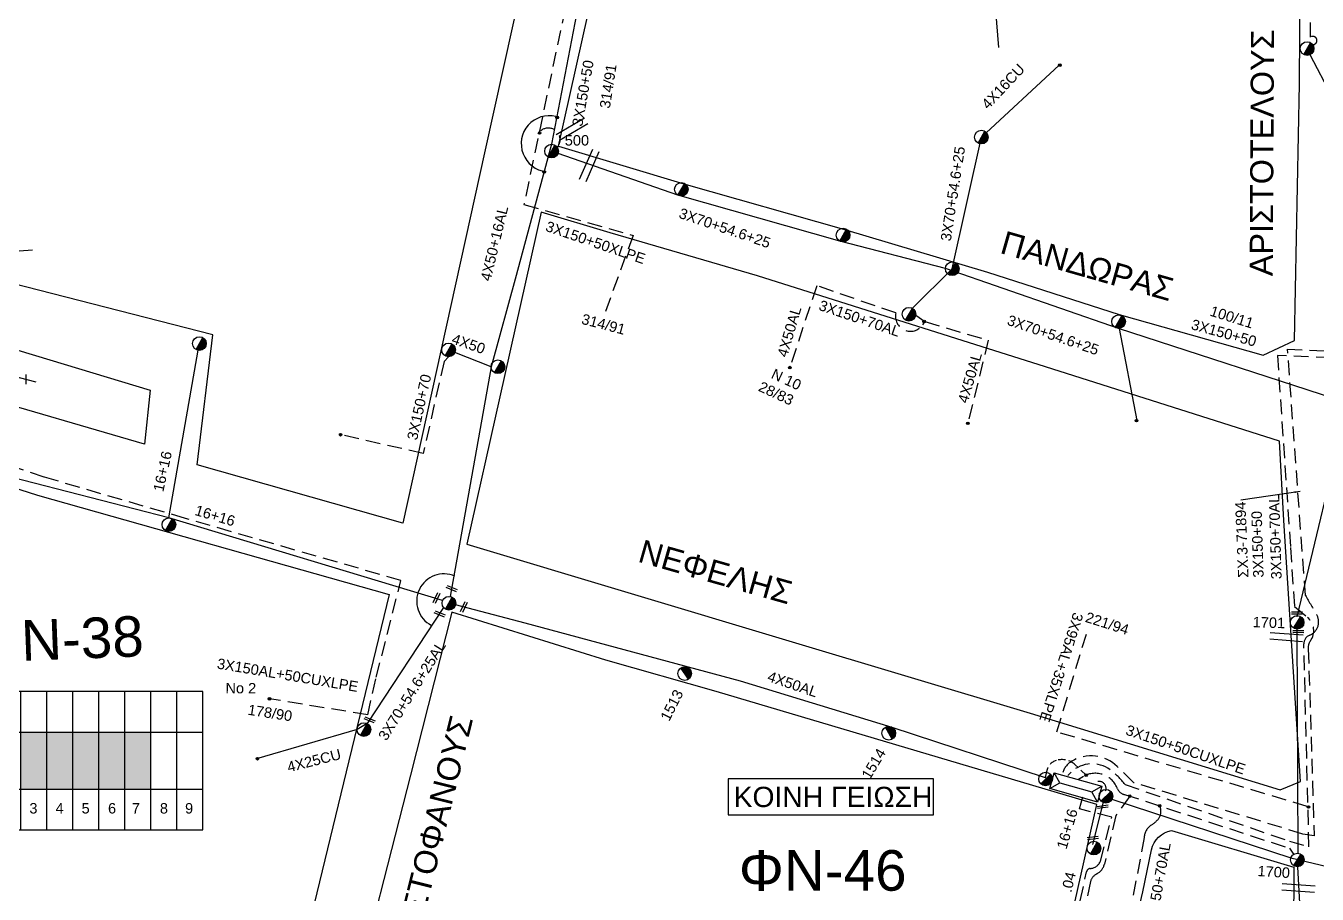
# Model space of a CAD drawing. Header units: millimetres. Extents: x 898 to 5598, y 789 to 3443.
# Drawn here: x 2600.3 to 2823.5, y 1408.8 to 1558.7 of the extents above; entities that cross this region are included whole.
import ezdxf
from ezdxf.enums import TextEntityAlignment as Align

# ---------------------------------------------------------------- set-up
doc = ezdxf.new("R2010")
doc.units = ezdxf.units.MM
doc.linetypes.add('DASHED', pattern=[19.05, 12.7, -6.35])
for name, color, linetype in [('Άγνωστα', 7, 'Continuous'), ('Ασφαλειοκιβώτια Χ.Τ 9 αναχωρήσεων', 7, 'Continuous'), ('Γυμνά εναέρια ΧΤ (3Φ)   4x50CU', 7, 'Continuous'), ('Γυμνά εναέρια ΧΤ και ΦΟΠ (3Φ)   4x50+16AL', 7, 'Continuous'), ('Επιγραφές - Σχήματα', 7, 'Continuous'), ('Καλώδια ΧΤ   3x150+50AL', 7, 'DASHED'), ('Καλώδια ΧΤ   3x150+70AL', 7, 'DASHED'), ('Καλώδια ΧΤ   3x150AL+50CU', 7, 'DASHED'), ('Καλώδια ΧΤ   3x95+35 XLPE', 7, 'DASHED'), ('Καλώδια ΧΤ   4x25CU', 7, 'DASHED'), ('Μηχανική τομή', 7, 'Continuous'), ('Στύλος ΦΜ', 7, 'Continuous'), ('Στύλος ΦΜ @ 1', 7, 'Continuous'), ('Συνδέσεις', 7, 'Continuous'), ('Συνεστραμμένα ΧΤ   3x70+54.6+25 AL', 7, 'SYN_LINE'), ('Τομή', 7, 'Continuous'), ('Υποσταθμός εναέριος 2 στύλων', 7, 'Continuous'), ('Υποσταθμός πόλεως', 7, 'Continuous'), ('Υπόβαθρο ΔΕΗ', 7, 'Continuous'), ('Υπόγεια Καλώδια Δικτύου ΧΤ   .04', 7, 'DASHED'), ('Υπόγεια Καλώδια Δικτύου ΧΤ   .15', 7, 'DASHED'), ('Υπόγεια καλώδια Παροχών ΧΤ   4x16CU', 7, 'DASHED'), ('Υπόγεια καλώδια Παροχών ΧΤ   4x50AL', 7, 'DASHED')]:
    doc.layers.add(name, color=color, linetype=linetype)
doc.styles.add('arial', font='arial.ttf')
doc.styles.get("Standard").update_dxf_attribs({"font": 'arial.ttf'})
doc.linetypes.add('SYN_LINE', pattern='A,0.5,-0.0001,["/\\/\\/\\/",Standard,S=0.1,R=0,X=0,Y=-0.05],-0.25', length=0.7501)
doc.dimstyles.new('ISO-25', dxfattribs={"dimtxt": 2.5, "dimasz": 2.5, "dimexe": 1.25, "dimexo": 0.625, "dimtad": 1, "dimtxsty": 'Standard', "dimcen": 2.5, "dimadec": 0, "dimazin": 0, "dimtfac": 1, "dimtmove": 0, "dimatfit": 3, "dimfxl": 1, "dimarcsym": 0})

# ---------------------------------------------------------------- blocks, each defined once
blk = doc.blocks.new('ΥΠΑΡΧΩΝ ΤΣΙΜΕΝΤΕΝΙΟΣ ΣΤΥΛΟΣ')
at = {"layer": 'Στύλος ΦΜ'}
blk.add_hatch(color=7, dxfattribs=at).paths.add_polyline_path([(-1.29, -2.28, 0.574793), (2.62, 0, 0.268822), (1.3, 2.27)])
at = {"layer": 'Στύλος ΦΜ', "color": 7}
blk.add_line((-1.29, -2.28), (1.3, 2.27), dxfattribs=at)
blk.add_circle((0, 0), 2.62, dxfattribs=at)
at = {"layer": 'Στύλος ΦΜ', "flags": 4}
for tag, p in [('ΑΡΙΘΜΟΣ', (-4.68, 8.05)), ('ΤΥΠΟΣ', (-4.91, 3.03))]:
    blk.add_attdef(tag, p, '', height=4, dxfattribs=at)
blk = doc.blocks.new('ΑΣΦΑΛΕΙΟΚΙΒΩΤΙΟ ΥΠΟΣΤΑΘΜΟΥ 9 ΑΝΑΧΩΡΗΣΕΩΝ')
at = {"layer": 'Ασφαλειοκιβώτια Χ.Τ 9 αναχωρήσεων', "ltscale": 40}
for p, q in [((-23.8, 40.36), (24.02, 40.36)), ((-9.72, 40.36), (-9.72, -40.64)), ((9.94, 40.36), (9.94, -40.64)), ((-23.8, 31.36), (24.02, 31.36)), ((-23.8, 22.36), (24.02, 22.36)), ((-23.8, 13.36), (24.02, 13.36)), ((-23.8, 4.36), (24.02, 4.36)), ((-23.8, -4.64), (24.02, -4.64)), ((-23.8, -13.64), (24.02, -13.64)), ((-23.8, -22.64), (24.02, -22.64)), ((-23.8, -31.64), (24.02, -31.64))]:
    blk.add_line(p, q, dxfattribs=at)
at = {"layer": 'Ασφαλειοκιβώτια Χ.Τ 9 αναχωρήσεων'}
blk.add_lwpolyline([(-23.8, -40.64), (24.02, -40.64), (24.02, 40.36), (-23.8, 40.36)], close=True, dxfattribs=at)
for s, p in [('1', (-18.13, 36.98)), ('2', (-18.13, 28.42)), ('3', (-18.13, 19.34)), ('4', (-18.13, 10.32)), ('5', (-18.13, 1.31)), ('6', (-18.13, -7.83)), ('7', (-18.13, -16.07)), ('8', (-18.13, -25.75)), ('9', (-18.13, -34.45))]:
    blk.add_text(s, height=3.6, rotation=270, dxfattribs=at).set_placement(p)
at = {"layer": 'Ασφαλειοκιβώτια Χ.Τ 9 αναχωρήσεων', "ltscale": 40}
for tag, height, p in [('ΟΝΟΜΑ', 5, (-0.16, 44.31)), ('ΚΕΙΜΕΝΟ 1', 2, (17.06, 35.59)), ('ΚΕΙΜΕΝΟ 2', 2, (17.06, 26.88)), ('ΚΕΙΜΕΝΟ 3', 2, (17.06, 17.69)), ('ΚΕΙΜΕΝΟ 4', 2, (17.06, 8.71)), ('ΚΕΙΜΕΝΟ 5', 2, (17.06, -0.13)), ('ΚΕΙΜΕΝΟ 6', 2, (17.06, -9.05)), ('ΚΕΙΜΕΝΟ 7', 2, (17.06, -18.13)), ('ΚΕΙΜΕΝΟ 8', 2, (17.06, -26.85)), ('ΚΕΙΜΕΝΟ 9', 2, (17.06, -35.99)), ('ΣΧ', 2, (-0.1, -42.64))]:
    blk.add_attdef(tag, text='', height=height, dxfattribs=at).set_placement(p, align=Align.MIDDLE_CENTER)
blk = doc.blocks.new('ΥΠΟΣΤΑΘΜΟΣ ΕΝΑΕΡΙΟΣ ΕΠΙ 2 ΣΤΥΛΩΝ')
at = {"layer": 'Υποσταθμός εναέριος 2 στύλων', "linetype": 'Continuous'}
for points in [[(-11.97, -2.11, 0.574793), (-8.45, -0.07, 0.268822), (-9.64, 1.98)], [(9.68, -2.15, 0.574793), (13.19, -0.1, 0.268822), (12.01, 1.95)]]:
    blk.add_hatch(color=256, dxfattribs=at).paths.add_polyline_path(points)
for p, q in [((-11.97, -2.11), (-9.64, 1.98)), ((9.68, -2.15), (12.01, 1.95))]:
    blk.add_line(p, q, dxfattribs=at)
for centre in [(-10.81, -0.07), (10.84, -0.1)]:
    blk.add_circle(centre, 2.36, dxfattribs=at)
at = {"layer": 'Υποσταθμός πόλεως', "linetype": 'Continuous', "ltscale": 40}
blk.add_lwpolyline([(-8.57, 2.82), (8.57, 2.82), (8.57, -2.82), (-8.57, -2.82)], close=True, dxfattribs=at)
for points in [[(-5.75, 0), (-8.57, 2.82)], [(-8.57, -2.82), (-5.75, 0)], [(-5.75, 0), (5.75, 0)], [(5.75, 0), (8.57, 2.82)], [(8.57, -2.82), (5.75, 0)]]:
    blk.add_lwpolyline(points, dxfattribs=at)
at = {"layer": 'Υποσταθμός εναέριος 2 στύλων', "ltscale": 40, "flags": 1}
for tag, p in [('ΜΕΤΑΣΧΗΜΑΤΙΣΜΟΣ', (14.09, 2.51)), ('ΙΣΧΥΣ', (14.07, -0.28)), ('ΑΡΙΘΜΟΣ', (14.19, -3))]:
    blk.add_attdef(tag, p, '', height=1.8, dxfattribs=at)
blk = doc.blocks.new('ΤΟΜΗ')
at = {"layer": 'Τομή', "ltscale": 40}
for p, q in [((-5.68, 0), (5.68, 0)), ((5.68, -2.33), (-5.68, -2.33))]:
    blk.add_line(p, q, dxfattribs=at)
blk = doc.blocks.new('_ΣΥΝΔΕΣΗ')
at = {"layer": 'Συνδέσεις', "linetype": 'SYN_LINE', "ltscale": 40}
blk.add_hatch(color=256, dxfattribs=at).paths.add_polyline_path([(0.5, -0.01, 1), (-0.5, -0.01, 1)])
at = {"layer": 'Συνδέσεις'}
blk.add_circle((0, -0.01), 0.5, dxfattribs=at)
blk = doc.blocks.new('ΜΗΧΑΝΙΚΗ ΤΟΜΗ')
at = {"layer": 'Μηχανική τομή', "ltscale": 40}
for p, q in [((-1.89, 0.78), (1.89, 0.78)), ((1.89, 0), (-1.89, 0))]:
    blk.add_line(p, q, dxfattribs=at)

msp = doc.modelspace()

# ---------------------------------------------------------------- hatches: boundary and pattern name
at = {"layer": 'Ασφαλειοκιβώτια Χ.Τ 9 αναχωρήσεων', "ltscale": 40}
for color, points in [(30, [(2599.44, 1426.92), (2603.94, 1426.92), (2603.94, 1436.75), (2599.44, 1436.75)]), (151, [(2608.44, 1436.75), (2603.94, 1436.75), (2603.94, 1426.92), (2608.44, 1426.92)]), (2, [(2608.44, 1426.92), (2612.94, 1426.92), (2612.94, 1436.75), (2608.44, 1436.75)]), (1, [(2612.94, 1426.92), (2617.44, 1426.92), (2617.44, 1436.75), (2612.94, 1436.75)]), (5, [(2617.44, 1426.92), (2621.94, 1426.92), (2621.94, 1436.75), (2617.44, 1436.75)])]:
    msp.add_hatch(color=color, dxfattribs=at).paths.add_polyline_path(points)

# ---------------------------------------------------------------- linework, layer by layer
at = {"layer": 'Άγνωστα', "color": 151}
msp.add_lwpolyline([(2829.72, 1539.44), (2822.27, 1553.74), (2822.27, 1554.65)], dxfattribs=at)
at = {"layer": 'Άγνωστα', "color": 85, "linetype": 'SYN_LINE', "ltscale": 15}
msp.add_lwpolyline([(2753.52, 1509.95), (2760.4, 1516.77), (2765.44, 1539.5)], dxfattribs=at)
at = {"layer": 'Άγνωστα', "color": 85, "linetype": 'SYN_LINE', "ltscale": 20}
msp.add_lwpolyline([(2789.28, 1506.47), (2792.31, 1490.58)], dxfattribs=at)
at = {"layer": 'Άγνωστα', "color": 62}
for points in [[(2625.06, 1473.77), (2630.13, 1502.7)], [(2819.97, 1454.54), (2820.11, 1415.86)]]:
    msp.add_lwpolyline(points, dxfattribs=at)
at = {"layer": 'Άγνωστα', "color": 5}
msp.add_lwpolyline([(2680.74, 1499.86), (2674.46, 1502.33)], dxfattribs=at)
at = {"layer": 'Άγνωστα', "color": 5, "linetype": 'DASHED', "ltscale": 0.2}
msp.add_lwpolyline([(2673.37, 1501.59), (2672.59, 1500.77), (2668.99, 1484.88), (2654.72, 1488.12)], dxfattribs=at)
at = {"layer": 'Άγνωστα', "color": 7}
msp.add_lwpolyline([(2672.34, 1459.47), (2625.06, 1473.77), (2595.97, 1481.26)], dxfattribs=at)
at = {"layer": 'Άγνωστα', "color": 1, "linetype": 'DASHED', "ltscale": 0.2}
msp.add_lwpolyline([(2782.24, 1428.66), (2783.11, 1429.14, -0.459899), (2788.98, 1426.96, 0.280313), (2790.18, 1426.01), (2818.67, 1416.72), (2819.38, 1415.67)], format="xyb", dxfattribs=at)
at = {"layer": 'Άγνωστα', "color": 6}
msp.add_lwpolyline([(2784.7, 1417.38), (2786.53, 1424.65)], dxfattribs=at)
at = {"layer": 'Γυμνά εναέρια ΧΤ (3Φ)   4x50CU', "color": 5, "linetype": 'SYN_LINE', "ltscale": 20}
msp.add_lwpolyline([(2581.47, 1518.54), (2601.5, 1520.03)], dxfattribs=at)
at = {"layer": 'Γυμνά εναέρια ΧΤ (3Φ)   4x50CU', "color": 1, "linetype": 'Continuous', "ltscale": 0.2}
msp.add_lwpolyline([(2776.36, 1428.93), (2750.04, 1437.59), (2723.8, 1445.56), (2686.62, 1455.6), (2674.57, 1458.73)], dxfattribs=at)
at = {"layer": 'Γυμνά εναέρια ΧΤ και ΦΟΠ (3Φ)   4x50+16AL', "color": 5, "ltscale": 40}
msp.add_lwpolyline([(2703.16, 1592.59), (2696.64, 1566.75), (2691.18, 1538.27), (2685.04, 1515.63), (2680.74, 1499.86), (2673.64, 1460.19)], dxfattribs=at)
at = {"layer": 'Γυμνά εναέρια ΧΤ και ΦΟΠ (3Φ)   4x50+16AL', "color": 62}
msp.add_lwpolyline([(2788, 1425.2, -0.000565), (2788, 1425.2), (2818.92, 1415.06), (2854.13, 1406.67)], format="xyb", dxfattribs=at)
at = {"layer": 'Επιγραφές - Σχήματα', "color": 190}
msp.add_lwpolyline([(2721.68, 1422.5), (2757.19, 1422.5), (2757.19, 1428.68), (2721.68, 1428.68)], close=True, dxfattribs=at)
at = {"layer": 'Καλώδια ΧΤ   3x150+50AL', "color": 5, "ltscale": 0.2}
msp.add_lwpolyline([(2695.96, 1570.37), (2695.51, 1570.52, 0.438975), (2694.36, 1569.88, 0.093637), (2694.25, 1567.74, -0.129443), (2693.51, 1561.64), (2686.4, 1527.88), (2705.27, 1522.52)], format="xyb", dxfattribs=at)
at = {"layer": 'Καλώδια ΧΤ   3x150+50AL', "color": 151, "linetype": 'DASHED', "ltscale": 0.2}
msp.add_lwpolyline([(2780.36, 1429.3), (2780.97, 1429.87, -0.3615), (2787.7, 1430.26, -0.072735), (2790.26, 1427.72), (2818.67, 1417.94), (2822.05, 1416.98), (2821.16, 1452.01, -0.315395), (2822.17, 1453.52, 0.231437), (2823.62, 1455.09, 0.208457), (2823.39, 1457.02, -0.002704), (2821.44, 1460.38), (2818.34, 1502.9), (2828, 1502.41), (2827.69, 1538.18, -0.561826), (2829.72, 1539.44, 4.182905)], format="xyb", dxfattribs=at)
at = {"layer": 'Καλώδια ΧΤ   3x150+50AL', "color": 5, "ltscale": 0.2}
msp.add_lwpolyline([(2705.27, 1522.52), (2700.39, 1509.14)], dxfattribs=at)
msp.add_arc((2690.61, 1539.03), 2.04, 310.5091, 145.3374, dxfattribs=at)
at = {"layer": 'Καλώδια ΧΤ   3x150+70AL', "color": 151, "linetype": 'DASHED', "ltscale": 0.2}
msp.add_lwpolyline([(2822.33, 1556.77), (2822.38, 1571.36), (2807.3, 1571.8)], dxfattribs=at)
at = {"layer": 'Καλώδια ΧΤ   3x150+70AL', "color": 85, "ltscale": 0.2}
for points in [[(2755.69, 1507.64), (2755.29, 1507.07, -0.82539), (2750.67, 1509.14), (2736.99, 1513.85)], [(2830.57, 1495.71), (2830.77, 1500.21, 0.376165), (2829.61, 1501.29), (2816.6, 1501.79), (2818.84, 1468.67), (2819.54, 1458.47), (2821.8, 1456.58, -0.394545), (2822.29, 1452.51, 0.18428), (2821.93, 1451.18), (2822.95, 1418.84), (2821.01, 1419.17), (2791.81, 1428.03), (2788.92, 1430.82, 0.33783), (2781.06, 1431.74, 0.194562), (2779.44, 1429.62, 43.783224)]]:
    msp.add_lwpolyline(points, format="xyb", dxfattribs=at)
at = {"layer": 'Καλώδια ΧΤ   3x150+70AL', "color": 1, "ltscale": 0.2}
msp.add_lwpolyline([(2796.25, 1424.03), (2796.4, 1423.45, -0.252194), (2795.97, 1421.71, -0.065252), (2794.81, 1420.72, 0.239088), (2793.58, 1418.6), (2790.32, 1401.47)], format="xyb", dxfattribs=at)
at = {"layer": 'Καλώδια ΧΤ   3x150+70AL', "color": 151, "linetype": 'DASHED', "ltscale": 0.2}
msp.add_arc((2822.73, 1556.19), 0.704, 265.3722, 124.1942, dxfattribs=at)
at = {"layer": 'Καλώδια ΧΤ   3x150AL+50CU', "color": 62, "linetype": 'DASHED', "ltscale": 0.2}
msp.add_lwpolyline([(2659.4, 1439.75), (2660.88, 1446.25), (2665.14, 1462.94), (2627.93, 1473.66), (2603.52, 1480.8), (2595.78, 1483.37, 0.258329), (2593.27, 1482.91, -0.273968), (2590.51, 1482.48), (2579.37, 1486.42), (2577.5, 1453.57)], format="xyb", dxfattribs=at)
at = {"layer": 'Καλώδια ΧΤ   3x150AL+50CU', "color": 62, "ltscale": 0.2}
msp.add_lwpolyline([(2659.4, 1439.75), (2642.44, 1442.52)], dxfattribs=at)
at = {"layer": 'Καλώδια ΧΤ   3x150AL+50CU', "color": 151, "linetype": 'DASHED', "ltscale": 0.2}
msp.add_lwpolyline([(2821.75, 1423.95), (2778.48, 1436.81)], dxfattribs=at)
at = {"layer": 'Καλώδια ΧΤ   3x150AL+50CU', "color": 7, "linetype": 'Continuous', "ltscale": 0.2}
for centre, radius, start, end in [((2690.77, 1538.36), 4.84, 76.1216, 263.4865), ((2672.57, 1459.39), 4.7, 65.9303, 242.9304)]:
    msp.add_arc(centre, radius, start, end, dxfattribs=at)
at = {"layer": 'Καλώδια ΧΤ   3x150AL+50CU', "color": 0, "linetype": 'DASHED', "ltscale": 0.2}
msp.add_arc((2785.77, 1427.04), 1.22, 340.2294, 142.2994, dxfattribs=at)
at = {"layer": 'Καλώδια ΧΤ   3x95+35 XLPE', "color": 151, "linetype": 'DASHED', "ltscale": 0.2}
msp.add_lwpolyline([(2778.48, 1436.81), (2783.58, 1453.7)], dxfattribs=at)
at = {"layer": 'Καλώδια ΧΤ   4x25CU', "color": 5, "linetype": 'SYN_LINE', "ltscale": 20}
for points in [[(2672.51, 1458.29), (2659.34, 1438.24)], [(2659.34, 1438.24), (2657.57, 1437.22), (2640.17, 1432.17)]]:
    msp.add_lwpolyline(points, dxfattribs=at)
at = {"layer": 'Συνεστραμμένα ΧΤ   3x70+54.6+25 AL', "color": 85, "linetype": 'SYN_LINE', "ltscale": 20}
msp.add_lwpolyline([(2828.8, 1493.57), (2789.14, 1506.46), (2759.22, 1516.84), (2740.97, 1521.56), (2713.02, 1529.46), (2692.29, 1536.7)], dxfattribs=at)
at = {"layer": 'Συνεστραμμένα ΧΤ   3x70+54.6+25 AL', "color": 151, "ltscale": 20}
msp.add_lwpolyline([(2828.76, 1493.38), (2819.93, 1456.7)], dxfattribs=at)
at = {"layer": 'Συνεστραμμένα ΧΤ   3x70+54.6+25 AL', "color": 30, "ltscale": 20}
msp.add_lwpolyline([(2812.03, 1300.04), (2818.28, 1326.72), (2822.24, 1375), (2820.1, 1413.51)], dxfattribs=at)
at = {"layer": 'Υπόβαθρο ΔΕΗ'}
for points in [[(2692.35, 1537.92), (2714.02, 1531.42), (2741.64, 1523.59), (2766.51, 1516.19), (2789.28, 1508.85), (2814.15, 1501.86), (2819.53, 1504.39), (2820.39, 1548.68), (2820.67, 1583.79), (2821.91, 1617.01), (2792.92, 1610.99), (2764.3, 1605.39), (2768.42, 1554.96)], [(2692.35, 1537.92), (2704.61, 1592.57), (2734.83, 1599.5), (2756.24, 1603.94), (2758.09, 1579.14)], [(2665.47, 1472.82), (2629.95, 1482.94), (2632.62, 1505.38), (2581.76, 1518.35), (2583.78, 1561.3), (2584.8, 1579.96), (2593.44, 1579.61), (2611.95, 1580.1), (2636.73, 1581.81), (2682.49, 1588.75), (2688.53, 1589.57), (2690.82, 1587.54), (2679.58, 1536.77), (2665.47, 1472.82)], [(2820.58, 1428.25), (2817.71, 1473.32), (2816.97, 1487.03), (2776.55, 1499.83), (2726.78, 1515.53), (2701.31, 1522.99), (2689.4, 1526.53), (2682.23, 1494.65), (2676.51, 1469.2), (2732.2, 1452.55), (2773.85, 1440.05), (2817.05, 1426.78), (2820.58, 1428.25)], [(2621.81, 1495.83), (2620.82, 1486.47), (2590.78, 1495.24), (2580.74, 1498.17), (2581.53, 1507.95), (2621.81, 1495.83)], [(2597.83, 1498.37), (2602.05, 1497.25)], [(2600.39, 1496.82), (2600.39, 1498.51)], [(2580.51, 1484.65), (2602.34, 1477.66), (2663.14, 1460.51), (2649.68, 1405.22), (2645.34, 1390.77), (2606.47, 1397.07), (2575.73, 1402.53), (2578.26, 1446.09), (2579.47, 1468.06), (2580.51, 1484.65)], [(2785.38, 1424.28), (2719.61, 1443.81), (2700.56, 1449.17), (2673.96, 1457.5), (2666.8, 1429.36), (2656.24, 1388.11), (2706.91, 1376.32), (2706.91, 1376.32), (2738.62, 1369.98), (2738.62, 1369.98), (2771.73, 1363.1), (2779.35, 1397.41), (2785.38, 1424.28)]]:
    msp.add_lwpolyline(points, dxfattribs=at)
msp.add_lwpolyline([(2798.32, 1419.76), (2819.42, 1413.44), (2819.24, 1380.25), (2819.84, 1361.27), (2819.18, 1348.91, -0.590784), (2816.28, 1347.51), (2802.98, 1352.01), (2802.98, 1352.01), (2785.09, 1358.96, -0.318423), (2782.53, 1362.84), (2793.33, 1409.17), (2794.82, 1416.45, -0.314363), (2798.32, 1419.76, -0.161746)], format="xyb", dxfattribs=at)
at = {"layer": 'Υπόγεια Καλώδια Δικτύου ΧΤ   .04', "color": 1, "ltscale": 0.2}
msp.add_lwpolyline([(2791.07, 1425.72), (2788.69, 1422.38), (2786.7, 1413.97, -0.221808), (2785.4, 1412.31, 0.212327), (2784.3, 1410.98), (2778.23, 1382.7), (2763.1, 1386.94)], format="xyb", dxfattribs=at)
at = {"layer": 'Υπόγεια Καλώδια Δικτύου ΧΤ   .15', "color": 6, "ltscale": 0.2}
msp.add_lwpolyline([(2779.82, 1346.71), (2779.7, 1347.81, 0.247037), (2778.66, 1349.32), (2781.45, 1360.47), (2772.87, 1362.96), (2783.61, 1412.66, -0.337238), (2784.26, 1413.22, 0.296155), (2786.02, 1414.5), (2787.97, 1422.07), (2782.42, 1423.5), (2782.97, 1425.62)], format="xyb", dxfattribs=at)
at = {"layer": 'Υπόγεια καλώδια Παροχών ΧΤ   4x16CU', "color": 85, "linetype": 'SYN_LINE', "ltscale": 15}
msp.add_lwpolyline([(2765.44, 1539.5), (2778.91, 1551.94)], dxfattribs=at)
at = {"layer": 'Υπόγεια καλώδια Παροχών ΧΤ   4x50AL', "color": 85, "ltscale": 0.2}
for points in [[(2736.99, 1513.85), (2732.35, 1499.71)], [(2754.1, 1508.76), (2755.69, 1507.64), (2766.62, 1504.42), (2763.11, 1490.08)]]:
    msp.add_lwpolyline(points, dxfattribs=at)
at = {"layer": 'Υπόγεια καλώδια Παροχών ΧΤ   4x50AL', "color": 1, "linetype": 'DASHED', "ltscale": 0.1}
msp.add_lwpolyline([(2783.53, 1429.35), (2781.64, 1431.12, 0.26909), (2778.38, 1431.88, 0.285003), (2776.74, 1430, -0.028995), (2776.5, 1428.89), (2776.36, 1428.93)], format="xyb", dxfattribs=at)

# ---------------------------------------------------------------- block references
at = {"layer": 'Ασφαλειοκιβώτια Χ.Τ 9 αναχωρήσεων', "xscale": 0.5, "yscale": 0.5, "zscale": 0.5, "rotation": 90}
msp.add_blockref('ΑΣΦΑΛΕΙΟΚΙΒΩΤΙΟ ΥΠΟΣΤΑΘΜΟΥ 9 ΑΝΑΧΩΡΗΣΕΩΝ', (2610.62, 1431.78), dxfattribs=at)
at = {"layer": 'Μηχανική τομή'}
for p, xscale, yscale, zscale, rotation in [((2673.99, 1461.72), 0.4999999999999994, 0.4999999999999994, 0.4999999999999994, 158.0723474601361), ((2671.49, 1459.86), 0.4999999999999994, 0.4999999999999994, 0.4999999999999994, 64.76903818972642), ((2671.93, 1457.36), 0.4999999999999994, 0.4999999999999994, 0.4999999999999994, 158.0723474601361), ((2676.21, 1458.28), 0.4999999999999994, 0.4999999999999994, 0.4999999999999994, 64.76903818972642), ((2820, 1457.16), 0.4999999999999993, 0.4999999999999993, 0.4999999999999993, 359.9393941360711), ((2820.23, 1453.94), 0.4999999999999993, 0.4999999999999993, 0.4999999999999993, 359.9393941360711), ((2659.81, 1439.06), 0.4999999999999994, 0.4999999999999994, 0.4999999999999994, 158.0723474601361), ((2786.44, 1423.68), 0.4999999999999992, 0.4999999999999992, 0.4999999999999992, 7.463788049697405), ((2784.73, 1418.29), 0.4999999999999992, 0.4999999999999992, 0.4999999999999992, 7.463788049697405)]:
    msp.add_blockref('ΜΗΧΑΝΙΚΗ ΤΟΜΗ', p, dxfattribs=dict(at, xscale=xscale, yscale=yscale, zscale=zscale, rotation=rotation))
at = {"layer": 'Στύλος ΦΜ @ 1', "ltscale": 40, "xscale": 0.4499999999998181, "yscale": 0.4499999999998181, "zscale": 0.4499999999998181}
for p in [(2821.72, 1554.79), (2765.44, 1539.5), (2713.6, 1530.49), (2741.55, 1522.58), (2760.4, 1516.77), (2752.93, 1508.92), (2789.14, 1507.64), (2630.33, 1503.86), (2673.37, 1502.76), (2681.91, 1499.86), (2625.06, 1472.59), (2673.43, 1459.03), (2658.75, 1437.22), (2784.88, 1416.75)]:
    msp.add_blockref('ΥΠΑΡΧΩΝ ΤΣΙΜΕΝΤΕΝΙΟΣ ΣΤΥΛΟΣ', p, dxfattribs=at)
at = {"layer": 'Στύλος ΦΜ @ 1', "ltscale": 40}
ref = msp.add_blockref('ΥΠΑΡΧΩΝ ΤΣΙΜΕΝΤΕΝΙΟΣ ΣΤΥΛΟΣ', (2691.18, 1537.09), dxfattribs=dict(at, xscale=0.4499999999998181, yscale=0.4499999999998181, zscale=0.4499999999998181))
ref.add_attrib('ΤΥΠΟΣ', '500', (2693.46, 1538.05), dxfattribs={"layer": 'Στύλος ΦΜ', "height": 1.8, "flags": 4})
ref = msp.add_blockref('ΥΠΑΡΧΩΝ ΤΣΙΜΕΝΤΕΝΙΟΣ ΣΤΥΛΟΣ', (2820.01, 1455.72), dxfattribs=dict(at, xscale=0.449999999999818, yscale=0.449999999999818, zscale=0.449999999999818, rotation=357.8926601204403))
ref.add_attrib('ΤΥΠΟΣ', '1701', (2812.3, 1454.9), dxfattribs={"layer": 'Στύλος ΦΜ', "height": 1.8, "rotation": 357.8927, "flags": 4})
ref = msp.add_blockref('ΥΠΑΡΧΩΝ ΤΣΙΜΕΝΤΕΝΙΟΣ ΣΤΥΛΟΣ', (2714.18, 1446.87), dxfattribs=dict(at, xscale=0.4499999999998181, yscale=0.4499999999998181, zscale=0.4499999999998181, rotation=63.20765521713685))
ref.add_attrib('ΤΥΠΟΣ', '1513', (2711.49, 1438.52), dxfattribs={"layer": 'Στύλος ΦΜ', "height": 1.8, "rotation": 63.2077, "flags": 4})
ref = msp.add_blockref('ΥΠΑΡΧΩΝ ΤΣΙΜΕΝΤΕΝΙΟΣ ΣΤΥΛΟΣ', (2749.44, 1436.58), dxfattribs=dict(at, xscale=0.4499999999998181, yscale=0.4499999999998181, zscale=0.4499999999998181, rotation=59.1819047019393))
ref.add_attrib('ΤΥΠΟΣ', '1514', (2746.17, 1428.44), dxfattribs={"layer": 'Στύλος ΦΜ', "height": 1.8, "rotation": 59.1819, "flags": 4})
ref = msp.add_blockref('ΥΠΑΡΧΩΝ ΤΣΙΜΕΝΤΕΝΙΟΣ ΣΤΥΛΟΣ', (2820.04, 1414.69), dxfattribs=dict(at, xscale=0.4499999999998181, yscale=0.4499999999998181, zscale=0.4499999999998181, rotation=356.3603402992413))
ref.add_attrib('ΤΥΠΟΣ', '1700', (2813.12, 1411.92), dxfattribs={"layer": 'Στύλος ΦΜ', "height": 1.8, "rotation": 356.3603, "flags": 4})
at = {"layer": 'Συνδέσεις', "xscale": 0.4499999999999886, "yscale": 0.4499999999999886, "zscale": 0.4499999999999886}
for p in [(2779.01, 1551.93), (2692.15, 1542.9), (2689.11, 1540.23), (2689.91, 1533.49), (2755.55, 1507.66), (2732.35, 1499.71), (2792.26, 1490.55), (2654.72, 1488.12), (2763.11, 1490.09), (2642.45, 1442.53), (2640.34, 1432.18), (2783.53, 1429.35), (2791.07, 1425.73), (2796.25, 1424.04), (2821.97, 1423.84)]:
    msp.add_blockref('_ΣΥΝΔΕΣΗ', p, dxfattribs=at)
at = {"layer": 'Τομή'}
for p, xscale, yscale, zscale, rotation in [((2694.42, 1541.38), 0.4999999999999998, 0.4999999999999998, 0.4999999999999998, 30.47956884940973), ((2698.22, 1534.37), 0.5, 0.5, 0.5, 246.2310675850567), ((2818.2, 1453.75), 0.4999999999999999, 0.4999999999999999, 0.4999999999999999, 355.8224072242841), ((2820.27, 1410.44), 0.4999999999999999, 0.4999999999999999, 0.4999999999999999, 355.8224072242841)]:
    msp.add_blockref('ΤΟΜΗ', p, dxfattribs=dict(at, xscale=xscale, yscale=yscale, zscale=zscale, rotation=rotation))
at = {"layer": 'Υποσταθμός εναέριος 2 στύλων', "xscale": 0.4999999999999999, "yscale": 0.4999999999999999, "zscale": 0.4999999999999999, "rotation": 344.133011308588}
msp.add_blockref('ΥΠΟΣΤΑΘΜΟΣ ΕΝΑΕΡΙΟΣ ΕΠΙ 2 ΣΤΥΛΩΝ', (2781.75, 1427.23), dxfattribs=at)

# ---------------------------------------------------------------- texts
at = {"ltscale": 40, "width": 94.4586, "attachment_point": 1, "style": 'arial'}
for s, insert, char_height, rotation in [('ΑΡΙΣΤΟΤΕΛΟΥΣ', (2811.79, 1515.5), 4, 89.6795), ('ΠΑΝΔΩΡΑΣ', (2769.57, 1523.38), 4, 344.109), ('NEΦEΛHΣ', (2707, 1470.09), 4, 344.109), ('ΦN-38', (2591.57, 1455.77), 7, 2.1857), ('ΑΡΙΣΤΟΦΑΝΟΥΣ', (2663.16, 1397.31), 4, 76.0667)]:
    msp.add_mtext(s, dxfattribs=dict(at, insert=insert, char_height=char_height, rotation=rotation))
at = {"ltscale": 40, "insert": (2723.52, 1416.39), "char_height": 7, "width": 94.4586, "attachment_point": 1, "style": 'arial'}
msp.add_mtext('ΦN-46', dxfattribs=at)
at = {"layer": 'Άγνωστα', "ltscale": 40, "char_height": 1.8, "attachment_point": 1, "style": 'arial'}
for s, insert, width, rotation in [('3X150+50', (2694.7, 1541.57), 31.6072, 79.9749), ('314/91', (2699.46, 1544.64), 11.3386, 81.1385), ('3X70+54.6+25', (2758.37, 1521.71), 31.6072, 81.2783), ('3X70+54.6+25', (2713.6, 1527.32), 31.6072, 341.188), ('3X150+50XLPE', (2690.57, 1525.06), 31.6072, 341.188), ('314/91', (2696.66, 1509.04), 11.3386, 345.4253), ('3X70+54.6+25', (2770.32, 1508.85), 31.6072, 341.188), ('100/11', (2805.33, 1510.43), 11.3386, 342.8188), ('3X150+50', (2802.03, 1508.11), 31.6072, 344.5775), ('4X50', (2674.35, 1505.62), 31.6072, 341.188), ('N 10', (2729.72, 1499.6), 11.3386, 335.1798), ('3X150+70', (2666.17, 1487.45), 31.6072, 77.5889), ('28/83', (2727.51, 1497.4), 11.3386, 335.1798), ('16+16', (2622.32, 1478.54), 31.6072, 77.5889), ('16+16', (2629.91, 1476.02), 31.6072, 343.3895), ('ΣX.3-71894', (2809.81, 1463.38), 11.3386, 92.3163), ('3X150+50', (2812.42, 1463.4), 31.6072, 91.6646), ('3X95AL+35XLPE', (2783.09, 1457.03), 31.6072, 252.3837), ('221/94', (2783.79, 1457.56), 11.3386, 342.4011), ('No 2', (2634.83, 1445.28), 11.3386, 359.6135), ('178/90', (2638.87, 1441.56), 11.3386, 351.3299), ('16+16', (2778.41, 1416.93), 31.6072, 73.6717)]:
    msp.add_mtext(s, dxfattribs=dict(at, insert=insert, width=width, rotation=rotation))
at = {"layer": 'Γυμνά εναέρια ΧΤ και ΦΟΠ (3Φ)   4x50+16AL', "ltscale": 40, "insert": (2678.87, 1514.94), "char_height": 1.8, "width": 31.6072, "attachment_point": 1, "rotation": 76.4846, "style": 'arial'}
msp.add_mtext('4X50+16AL', dxfattribs=at)
at = {"layer": 'Επιγραφές - Σχήματα', "color": 190, "insert": (2722.63, 1427.33), "char_height": 3.5, "width": 35.1311, "attachment_point": 1}
msp.add_mtext('KOINH ΓΕΙΩΣΗ', dxfattribs=at)
at = {"layer": 'Καλώδια ΧΤ   3x150+70AL', "ltscale": 0.2, "char_height": 1.8, "width": 31.6072, "attachment_point": 1, "style": 'arial'}
for insert, rotation in [((2737.77, 1511.42), 341.188), ((2815.53, 1463.13), 91.6646), ((2793.81, 1403.44), 79.7744)]:
    msp.add_mtext('3X150+70AL', dxfattribs=dict(at, insert=insert, rotation=rotation))
at = {"layer": 'Καλώδια ΧΤ   3x150AL+50CU', "ltscale": 0.2, "char_height": 1.8, "width": 31.6072, "attachment_point": 1, "style": 'arial'}
for s, insert, rotation in [('3X150AL+50CUXLPE', (2633.56, 1449.54), 350.5076), ('3X150+50CUXLPE', (2790.81, 1438.09), 341.188)]:
    msp.add_mtext(s, dxfattribs=dict(at, insert=insert, rotation=rotation))
at = {"layer": 'Καλώδια ΧΤ   4x25CU', "ltscale": 0.2, "char_height": 1.8, "width": 31.6072, "attachment_point": 1, "style": 'arial'}
for s, insert, rotation in [('3X70+54.6+25AL', (2661.11, 1436.1), 58.0453), ('4X25CU', (2645.3, 1431.56), 14.272)]:
    msp.add_mtext(s, dxfattribs=dict(at, insert=insert, rotation=rotation))
at = {"layer": 'Υπόγεια Καλώδια Δικτύου ΧΤ   .04', "ltscale": 40, "insert": (2779.23, 1409.39), "char_height": 1.8, "width": 31.6072, "attachment_point": 1, "rotation": 76.455, "style": 'arial'}
msp.add_mtext('.04', dxfattribs=at)
at = {"layer": 'Υπόγεια καλώδια Παροχών ΧΤ   4x16CU', "ltscale": 0.2, "insert": (2765.29, 1545.4), "char_height": 1.8, "width": 31.6072, "attachment_point": 1, "rotation": 46.8925, "style": 'arial'}
msp.add_mtext('4X16CU', dxfattribs=at)
at = {"layer": 'Υπόγεια καλώδια Παροχών ΧΤ   4x50AL', "ltscale": 0.2, "char_height": 1.8, "width": 31.6072, "attachment_point": 1, "style": 'arial'}
for insert, rotation in [((2730.13, 1501.88), 73.6987), ((2761.33, 1493.93), 73.6987), ((2728.9, 1447.34), 341.188)]:
    msp.add_mtext('4X50AL', dxfattribs=dict(at, insert=insert, rotation=rotation))

# ---------------------------------------------------------------- leaders
at = {"layer": 'Επιγραφές - Σχήματα', "ltscale": 40}
msp.add_leader([(2820.55, 1478.34), (2810.27, 1476.84)], dimstyle='ISO-25', override={"dimasz": 1, "dimtad": 0}, dxfattribs=at)

doc.saveas('drawing.dxf')
